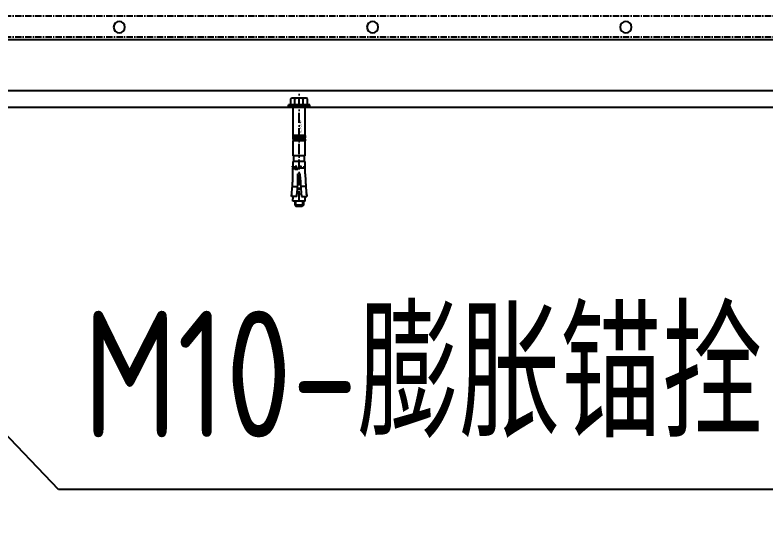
# Model space of a CAD drawing. Header units: millimetres. Extents: x -198529 to 244266, y -64 to 158464.
# Drawn here: x -164082 to -163193, y 106332 to 106929 of the extents above; entities that cross this region are included whole.
import ezdxf

# ---------------------------------------------------------------- set-up
doc = ezdxf.new("R2010")
doc.units = ezdxf.units.MM
doc.linetypes.add('ACAD_ISO10W100', pattern=[18.5, 12, -3, 0.5, -3])
doc.linetypes.add('CENTER', pattern=[12, 7.5, -1.5, 1.5, -1.5])
for name, color, linetype in [('0-DCC', 30, 'Continuous'), ('0-DCC-STRUC', 180, 'Continuous'), ('0-DCC-STRUC-T', 4, 'Continuous'), ('ANCHOR BOLTS', 4, 'Continuous'), ('COIL-BANK', 8, 'Continuous'), ('MITTELLINIEN', 3, 'ACAD_ISO10W100')]:
    doc.layers.add(name, color=color, linetype=linetype)
doc.styles.add('DIM_FONT', font='SIMPLEX', dxfattribs={"width": 0.7, "bigfont": 'GBCBIG'})
doc.styles.add('EDRI-COM', font='tssdeng.shx', dxfattribs={"width": 0.8, "bigfont": 'hztxt.shx'})
doc.dimstyles.new('DIM-1', dxfattribs={"dimtxt": 150, "dimasz": 100, "dimexe": 100, "dimexo": 100, "dimgap": 100, "dimtad": 1, "dimdec": 0, "dimzin": 12, "dimdsep": 46, "dimtxsty": 'DIM_FONT', "dimblk": 'ARCHTICK', "dimcen": 2.5, "dimclrd": 256, "dimclre": 256, "dimclrt": 256, "dimadec": 0, "dimazin": 3, "dimtfac": 1, "dimtdec": 0, "dimtix": 1, "dimtmove": 2, "dimatfit": 3, "dimfxl": 1, "dimlwd": -1, "dimlwe": -1, "dimarcsym": 0})

# ---------------------------------------------------------------- blocks, each defined once
blk = doc.blocks.new('_ArchTick')
at = {"color": 0, "linetype": 'ByBlock', "const_width": 0.4}
blk.add_lwpolyline([(-0.5, -0.5), (0.5, 0.5)], dxfattribs=at)
blk = doc.blocks.new('*D219')
at = {"layer": '0-DCC-STRUC-T', "transparency": 16777216}
for p, q in [((-166445.77, 106720.01), (-166445.77, 104829)), ((-159245.77, 106720.01), (-159245.77, 104829)), ((-166445.77, 104929), (-159245.77, 104929))]:
    blk.add_line(p, q, dxfattribs=at)
at = {"layer": 'Defpoints', "color": 0, "transparency": 16777216}
for p in [(-166445.77, 106820.01), (-159245.77, 106820.01), (-159245.77, 104929)]:
    blk.add_point(p, dxfattribs=at)
at = {"layer": '0-DCC-STRUC-T', "transparency": 16777216, "xscale": 100, "yscale": 100, "zscale": 100, "rotation": 180}
blk.add_blockref('_ArchTick', (-166445.77, 104929), dxfattribs=at)
at = {"layer": '0-DCC-STRUC-T', "transparency": 16777216, "xscale": 100, "yscale": 100, "zscale": 100}
blk.add_blockref('_ArchTick', (-159245.77, 104929), dxfattribs=at)
at = {"layer": '0-DCC-STRUC-T', "transparency": 16777216, "insert": (-162845.77, 105104), "char_height": 150, "attachment_point": 5, "style": 'DIM_FONT'}
blk.add_mtext('7200', dxfattribs=at)
blk = doc.blocks.new('*D223')
at = {"layer": '0-DCC-STRUC-T', "transparency": 16777216}
for p, q in [((-166445.77, 106720.01), (-166445.77, 105389)), ((-162846, 106720.01), (-162846, 105389)), ((-166445.77, 105489), (-162846, 105489))]:
    blk.add_line(p, q, dxfattribs=at)
at = {"layer": 'Defpoints', "color": 0, "transparency": 16777216}
for p in [(-166445.77, 106820.01), (-162846, 106820.01), (-162846, 105489)]:
    blk.add_point(p, dxfattribs=at)
at = {"layer": '0-DCC-STRUC-T', "transparency": 16777216, "xscale": 100, "yscale": 100, "zscale": 100, "rotation": 180}
blk.add_blockref('_ArchTick', (-166445.77, 105489), dxfattribs=at)
at = {"layer": '0-DCC-STRUC-T', "transparency": 16777216, "xscale": 100, "yscale": 100, "zscale": 100}
blk.add_blockref('_ArchTick', (-162846, 105489), dxfattribs=at)
at = {"layer": '0-DCC-STRUC-T', "transparency": 16777216, "insert": (-164645.89, 105664), "char_height": 150, "attachment_point": 5, "style": 'DIM_FONT'}
blk.add_mtext('3600', dxfattribs=at)
blk = doc.blocks.new('DCC2850x1800(右)')
at = {"color": 0, "linetype": 'CENTER'}
for p, q in [((62966, -74450.58), (65614.5, -74450.58)), ((62966, -74475.48), (65614.5, -74475.48))]:
    blk.add_line(p, q, dxfattribs=at)
at = {"color": 0, "linetype": 'Continuous'}
blk.add_line((62966, -74478.48), (65614.5, -74478.48), dxfattribs=at)
for centre in [(63366, -74463.48), (63366, -74463.48), (63666, -74463.48), (63666, -74463.48), (63966, -74463.48), (63966, -74463.48)]:
    blk.add_circle(centre, 6.75, dxfattribs=at)
blk = doc.blocks.new('H10_40')
for p, q in [((-106.08, 2.88), (-106.08, 9.15)), ((0, -12.5), (0, 12.5)), ((0, 12.5), (2.5, 12.5)), ((2.5, -12.5), (2.5, 12.5)), ((2.5, 9.81), (9.74, 9.81)), ((9.74, 9.81), (10.5, 8.5)), ((-116.54, 5), (-118, 3.54)), ((-118, -3.54), (-118, 3.54)), ((-111.6, 4.11), (-117.44, 4.11)), ((-111.6, 5), (-116.54, 5)), ((-116.54, -5), (-116.54, 5)), ((-111.6, -7.21), (-111.6, 7.46)), ((-111.6, 7.46), (-108.8, 7.46)), ((-103.66, 2.59), (-102.62, 2.48)), ((-103.59, 8.83), (-102.63, 8.72)), ((-97.43, -1.79), (-97.43, 1.79)), ((-94.15, 7.92), (-94.15, 1.77)), ((-82.75, 1.41), (-79.42, 1.41)), ((-79.42, 7.33), (-72.58, 7.33)), ((-79.42, -1.41), (-79.42, 1.41)), ((-74, 1.65), (-74, 5.25)), ((-74, 5.25), (-72.58, 5.25)), ((-74, 1.65), (-72.58, 1.65)), ((-71.07, 7.9), (-72.58, 7.05)), ((-71.07, 7.7), (-72.58, 6.86)), ((-72.58, 5.25), (-72.58, 7.33)), ((-72.58, 7.21), (-72.3, 7.21)), ((-72.58, 6.86), (-70.08, 6.86)), ((-71.07, 4.36), (-72.58, 3.92)), ((-72.58, 3.27), (-72.58, 3.92)), ((-71.07, 3.71), (-72.58, 3.27)), ((-72.58, 3.27), (-70.08, 3.27)), ((-72.58, -7.21), (-72.58, 1.65)), ((-71.07, 7.9), (-70.08, 7.9)), ((-71.07, 7.7), (-71.07, 7.9)), ((-71.07, 7.7), (-70.08, 7.7)), ((-71.07, 4.36), (-70.08, 4.36)), ((-71.07, 3.71), (-71.07, 4.36)), ((-71.07, 3.71), (-70.08, 3.71)), ((-70.08, 6.86), (-70.08, 7.9)), ((-70.08, 7.21), (-64.5, 7.21)), ((-70.08, 3.27), (-70.08, 4.36)), ((-64.5, -7.21), (-64.5, 7.21)), ((-64.5, 6.17), (-58, 6.17)), ((-58, 7.21), (-40, 7.21)), ((-58, -7.21), (-58, 7.21)), ((-40, -7.21), (-40, 7.21)), ((-38.33, 7.01), (-40, 7.01)), ((-38.33, 7.21), (0, 7.21)), ((-38.33, 7.21), (-38.33, -7.21)), ((0, 0), (0, 0)), ((2.5, 4.91), (9.74, 4.91)), ((10.5, -8.5), (10.5, 8.5)), ((-116.54, -5), (-118, -3.54)), ((-111.6, -4.11), (-117.44, -4.11)), ((-111.6, -5), (-116.54, -5)), ((-111.6, -7.21), (-108.8, -7.21)), ((-106.08, -2.88), (-106.08, -9.15)), ((-103.66, -2.59), (-102.62, -2.48)), ((-103.59, -8.83), (-102.63, -8.72)), ((-94.15, -7.92), (-94.15, -1.77)), ((-82.75, -1.41), (-79.42, -1.41)), ((-79.42, -7.33), (-72.58, -7.33)), ((-72.58, -1.5), (-70.08, -1.5)), ((-72.58, -1.5), (-71.07, -1.73)), ((-72.58, -2.23), (-71.07, -2.45)), ((-72.58, -6.05), (-71.07, -6.81)), ((-72.58, -6.05), (-70.08, -6.05)), ((-72.58, -6.42), (-71.07, -7.18)), ((-72.58, -7.21), (-64.5, -7.21)), ((-71.07, -1.73), (-70.08, -1.73)), ((-71.07, -2.45), (-71.07, -1.73)), ((-71.07, -2.45), (-70.08, -2.45)), ((-71.07, -6.81), (-70.08, -6.81)), ((-71.07, -7.18), (-71.07, -6.81)), ((-71.07, -7.18), (-70.08, -7.18)), ((-70.08, -2.45), (-70.08, -1.5)), ((-70.08, -7.18), (-70.08, -6.05)), ((-64.5, -6.17), (-58, -6.17)), ((-58, -7.21), (-40, -7.21)), ((-38.33, -7.01), (-40, -7.01)), ((-38.33, -7.21), (0, -7.21)), ((2.5, -4.91), (9.74, -4.91)), ((9.74, -9.81), (10.5, -8.5)), ((0, -12.5), (2.5, -12.5)), ((2.5, -9.81), (9.74, -9.81))]:
    blk.add_line(p, q)
at = {"color": 1}
for p, q in [((-36.74, -6.99), (-36.74, 6.99)), ((-33.73, 6.99), (-36.74, 6.99)), ((-36.24, 5.54), (-36.24, 6.49)), ((-34.23, 6.49), (-36.24, 6.49)), ((-34.23, 5.54), (-36.24, 5.54)), ((-36.24, 1.12), (-36.24, 5.25)), ((-35.41, 5.25), (-36.24, 5.25)), ((-35.41, 1.12), (-36.24, 1.12)), ((-35.41, 3.66), (-35.41, 5.25)), ((-34.23, 3.66), (-35.41, 3.66)), ((-34.23, 2.71), (-35.41, 2.71)), ((-35.41, 1.12), (-35.41, 2.71)), ((-34.23, 1.77), (-35.06, 1.77)), ((-35.06, 1.77), (-35.06, -0.12)), ((-34.23, 5.54), (-34.23, 6.49)), ((-34.23, 2.71), (-34.23, 3.66)), ((-34.23, -1.06), (-34.23, 1.77)), ((-33.96, 7.22), (-33.92, 7.24)), ((-33.73, -6.99), (-33.73, 6.99)), ((-33.73, -6.99), (-36.74, -6.99)), ((-36.24, -1.06), (-36.24, -0.12)), ((-35.06, -0.12), (-36.24, -0.12)), ((-34.23, -1.06), (-36.24, -1.06)), ((-36.24, -2.3), (-36.24, -1.36)), ((-34.23, -1.36), (-36.24, -1.36)), ((-34.23, -2.3), (-36.24, -2.3)), ((-34.23, -2.59), (-36.24, -2.59)), ((-36.24, -3.54), (-36.24, -2.59)), ((-35.65, -3.54), (-36.24, -3.54)), ((-36.24, -6.49), (-36.24, -5.54)), ((-35.65, -5.54), (-36.24, -5.54)), ((-34.23, -6.49), (-36.24, -6.49)), ((-35.65, -5.54), (-35.65, -3.54)), ((-34.82, -3.54), (-34.23, -3.54)), ((-34.82, -5.54), (-34.82, -3.54)), ((-34.23, -5.54), (-34.82, -5.54)), ((-34.23, -2.3), (-34.23, -1.36)), ((-34.23, -3.54), (-34.23, -2.59)), ((-34.23, -6.49), (-34.23, -5.54))]:
    blk.add_line(p, q, dxfattribs=at)
for centre, radius, start, end in [((-81.08, 192.63), 185.17, 262.24093, 263.01899), ((6.2, 7.35), 4.3, 325.43491, 30), ((-108.8, -21.29), 28.75, 84.57411, 90), ((-82.41, 192.63), 191.23, 262.88816, 263.61793), ((-81.08, 192.63), 185.17, 263.31699, 268.58991), ((-82.41, 192.63), 191.23, 263.93401, 269.89763), ((-81.08, 57.09), 49.79, 264.74836, 271.91847), ((-5.74, 0), 16.24, 342.41205, 17.58795), ((-108.8, 21.54), 28.75, 270, 275.42589), ((-82.41, -192.63), 191.23, 96.38207, 97.11184), ((-81.08, -192.63), 185.17, 96.98101, 97.75907), ((-81.08, -192.63), 185.17, 91.41009, 96.68301), ((-82.41, -192.63), 191.23, 90.10237, 96.06599), ((-81.08, -57.09), 49.79, 88.08154, 95.25164), ((6.2, -7.35), 4.3, 330, 34.56509)]:
    blk.add_arc(centre, radius, start, end)
at = {"layer": 'MITTELLINIEN', "color": 8}
blk.add_line((-111.26, 0), (20.25, 0), dxfattribs=at)
at = {"color": 1}
blk.add_text('HSL M10/40', height=2, dxfattribs=at).set_placement((-31.61, -2.56))

msp = doc.modelspace()

# ---------------------------------------------------------------- linework, layer by layer
at = {"layer": '0-DCC-STRUC'}
for points in [[(-165695.78, 106820.01), (-162995.77, 106820.01), (-162995.77, 106970.01), (-165695.78, 106970.01)], [(-165695.78, 106840.01), (-162995.77, 106840.01), (-162995.77, 106950.01), (-165695.78, 106950.01)]]:
    msp.add_lwpolyline(points, close=True, dxfattribs=at)
at = {"layer": '0-DCC-STRUC-T'}
for p, q in [((-164030.88, 106366.9), (-164397.43, 106750.84)), ((-162843.7, 106366.9), (-164030.88, 106366.9))]:
    msp.add_line(p, q, dxfattribs=at)
at = {"layer": 'COIL-BANK'}
msp.add_line((-177765.36, 106820.01), (-138929, 106820.01), dxfattribs=at)

# ---------------------------------------------------------------- block references
at = {"layer": '0-DCC', "xscale": -1}
msp.add_blockref('DCC2850x1800(右)', (-99992.77, 181378.49), dxfattribs=at)
at = {"layer": 'ANCHOR BOLTS', "rotation": 90}
msp.add_blockref('H10_40', (-163745.79, 106820.37), dxfattribs=at)

# ---------------------------------------------------------------- texts
at = {"layer": '0-DCC-STRUC-T', "style": 'EDRI-COM', "width": 0.8}
msp.add_text('M10-膨胀锚拴', height=150, dxfattribs=at).set_placement((-164001.82, 106428.83))

# ---------------------------------------------------------------- dimensions: what is measured, and where the dimension line sits
at = {"layer": '0-DCC-STRUC-T'}
for base, p2, picture, middle in [((-159245.77, 104929), (-159245.77, 106820.01), '*D219', (-162845.77, 105104)), ((-162846, 105489), (-162846, 106820.01), '*D223', (-164645.89, 105664))]:
    dim = msp.add_linear_dim(base=base, p1=(-166445.77, 106820.01), p2=p2, dimstyle='DIM-1', dxfattribs=at)
    dim.commit()
    dim.dimension.update_dxf_attribs({"geometry": picture, "text_midpoint": middle})

doc.saveas('drawing.dxf')
